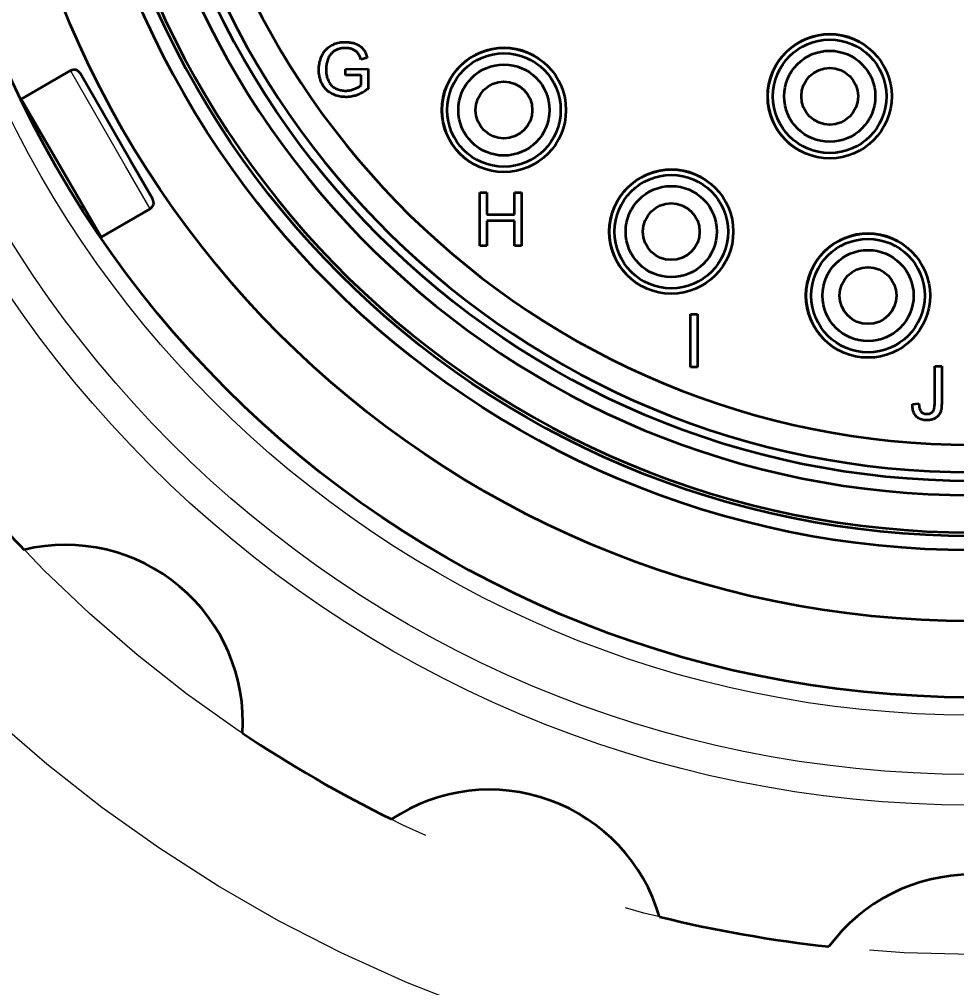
# Model space of a CAD drawing. Extents: x 23 to 472, y 3 to 294.
# Drawn here: x 371.7 to 384.92, y 193.01 to 206.67 of the extents above; entities that cross this region are included whole.
import ezdxf
from ezdxf.enums import TextEntityAlignment as Align

# ---------------------------------------------------------------- set-up
doc = ezdxf.new("R2010")
doc.units = 0
doc.linetypes.add('DASHDOT', pattern=[18.5, 12, -3, 0.5, -3])
doc.layers.get('0').update_dxf_attribs({"lineweight": 13})
doc.styles.get("Standard").update_dxf_attribs({"font": 'isocp.shx'})
doc.dimstyles.get("Standard").update_dxf_attribs({"dimtxt": 2.5, "dimasz": 2.5, "dimexe": 1.25, "dimexo": 0.625, "dimtad": 1, "dimcen": 2.5, "dimadec": 0, "dimazin": 0, "dimtfac": 1, "dimtmove": 0, "dimatfit": 0, "dimfxl": 0, "dimarcsym": 0})

# ---------------------------------------------------------------- blocks, each defined once
blk = doc.blocks.new('*D')
at = {"color": 7, "lineweight": 13}
for p, q in [((369.263, 239.553), (395.349, 194.212)), ((363.234, 234.837), (397.923, 198.622))]:
    blk.add_line(p, q, dxfattribs=at)
at = {"color": 34, "lineweight": 13, "ltscale": 0.415699}
blk.add_line((121.028, 197.011), (121.028, 180.383), dxfattribs=at)
at = {"color": 34, "lineweight": 13, "ltscale": 0.421525}
blk.add_line((278.401, 197.011), (278.401, 180.15), dxfattribs=at)
at = {"color": 34, "lineweight": 13}
for p, q in [((45.716, 194.074), (45.716, 169.46)), ((353.941, 194.074), (353.941, 169.46)), ((45.716, 182.383), (121.028, 182.383)), ((278.401, 182.15), (353.941, 182.15)), ((45.716, 171.46), (353.941, 171.46))]:
    blk.add_line(p, q, dxfattribs=at)
at = {"color": 34, "lineweight": 13, "ltscale": 0.342256}
blk.add_line((45.716, 194.074), (45.716, 180.383), dxfattribs=at)
at = {"color": 34, "lineweight": 13, "ltscale": 0.348082}
blk.add_line((353.941, 194.074), (353.941, 180.15), dxfattribs=at)
at = {"color": 7, "lineweight": 13}
for points in [[(376.315, 228.334), (374.903, 229.751), (375.418, 227.818)], [(374.039, 224.304), (372.329, 225.341), (373.292, 223.588)], [(396.213, 199.659), (397.923, 198.622), (396.96, 200.375)], [(393.937, 195.629), (395.349, 194.212), (394.834, 196.145)]]:
    blk.add_lwpolyline(points, dxfattribs=at)
at = {"color": 34, "lineweight": 13}
for points in [[(47.647, 182.901), (45.716, 182.383), (47.647, 181.866)], [(119.096, 181.866), (121.028, 182.383), (119.096, 182.901)], [(280.332, 182.668), (278.401, 182.15), (280.332, 181.633)], [(352.01, 181.633), (353.941, 182.15), (352.01, 182.668)], [(47.647, 171.978), (45.716, 171.46), (47.647, 170.943)], [(352.01, 170.943), (353.941, 171.46), (352.01, 171.978)]]:
    blk.add_lwpolyline(points, dxfattribs=at)
at = {"color": 7, "lineweight": 13}
for s, rotation, p, p2 in [('%%c', 299.913, (370.13, 240.052), (371.377, 237.885)), ('82', 299.913, (371.875, 237.018), (374.062, 233.217)), ('%%c', 313.7669, (363.956, 235.528), (365.685, 233.723)), ('74', 313.7669, (366.377, 233.001), (369.41, 229.834))]:
    blk.add_text(s, height=2.5, rotation=rotation, dxfattribs=at).set_placement(p, p2, align=Align.FIT)
at = {"color": 34, "lineweight": 13}
for s, height, p, p2 in [('/[6.3]', 3.5, (93.533, 183.383), (107.906, 183.383)), ('/[6.3]', 3.5, (326.333, 183.15), (340.705, 183.15)), ('155', 3.5, (74.21, 183.383), (83.768, 183.383)), ('155', 3.5, (307.009, 183.15), (316.567, 183.15)), ('%%p50', 2.45, (85.868, 183.908), (92.533, 183.908)), ('%%p50', 2.45, (318.667, 183.675), (325.333, 183.675)), ('"L"', 3.5, (194.441, 172.46), (202.031, 172.46)), ('%%p50', 2.45, (204.131, 172.985), (210.797, 172.985))]:
    blk.add_text(s, height=height, dxfattribs=at).set_placement(p, p2, align=Align.FIT)
blk = doc.blocks.new('BLOCK4539')
at = {"color": 7, "lineweight": 35, "ltscale": 0.000961083}
blk.add_line((-18.206, -11.478), (-18.178, -11.451), dxfattribs=at)
at = {"color": 7, "lineweight": 35, "ltscale": 0.000956891}
blk.add_line((-18.178, -11.451), (-18.15, -11.425), dxfattribs=at)
at = {"color": 7, "lineweight": 35, "ltscale": 0.000956858}
blk.add_line((-18.15, -11.425), (-18.119, -11.402), dxfattribs=at)
at = {"color": 7, "lineweight": 35, "ltscale": 0.000960984}
blk.add_line((-18.119, -11.402), (-18.087, -11.381), dxfattribs=at)
at = {"color": 7, "lineweight": 35, "ltscale": 0.000969562}
blk.add_line((-18.087, -11.381), (-18.054, -11.361), dxfattribs=at)
at = {"color": 7, "lineweight": 35, "ltscale": 0.000976}
blk.add_line((-18.054, -11.361), (-18.019, -11.344), dxfattribs=at)
at = {"color": 7, "lineweight": 35, "ltscale": 0.000979902}
blk.add_line((-18.019, -11.344), (-17.983, -11.328), dxfattribs=at)
at = {"color": 7, "lineweight": 35, "ltscale": 0.000987401}
blk.add_line((-17.983, -11.328), (-17.946, -11.314), dxfattribs=at)
at = {"color": 7, "lineweight": 35, "ltscale": 0.000996674}
blk.add_line((-17.946, -11.314), (-17.908, -11.302), dxfattribs=at)
at = {"color": 7, "lineweight": 35, "ltscale": 0.001009}
for p, q in [((-17.908, -11.302), (-17.869, -11.292)), ((-18.35, -12.379), (-18.364, -12.341))]:
    blk.add_line(p, q, dxfattribs=at)
at = {"color": 7, "lineweight": 35, "ltscale": 0.000552981}
blk.add_line((-17.851, -11.466), (-17.872, -11.473), dxfattribs=at)
at = {"color": 7, "lineweight": 35, "ltscale": 0.001024}
blk.add_line((-17.869, -11.292), (-17.829, -11.284), dxfattribs=at)
at = {"color": 7, "lineweight": 35, "ltscale": 0.000563876}
blk.add_line((-17.829, -11.459), (-17.851, -11.466), dxfattribs=at)
at = {"color": 7, "lineweight": 35, "ltscale": 0.001042}
blk.add_line((-17.829, -11.284), (-17.787, -11.277), dxfattribs=at)
at = {"color": 7, "lineweight": 35, "ltscale": 0.00057669}
blk.add_line((-17.807, -11.454), (-17.829, -11.459), dxfattribs=at)
at = {"color": 7, "lineweight": 35, "ltscale": 0.000590204}
blk.add_line((-17.784, -11.449), (-17.807, -11.454), dxfattribs=at)
at = {"color": 7, "lineweight": 35, "ltscale": 0.001061}
for p, q in [((-17.787, -11.277), (-17.745, -11.273)), ((-17.729, -12.817), (-17.771, -12.812))]:
    blk.add_line(p, q, dxfattribs=at)
at = {"color": 7, "lineweight": 35, "ltscale": 0.000605011}
blk.add_line((-17.76, -11.446), (-17.784, -11.449), dxfattribs=at)
at = {"color": 7, "lineweight": 35, "ltscale": 0.000619951}
blk.add_line((-17.735, -11.443), (-17.76, -11.446), dxfattribs=at)
at = {"color": 7, "lineweight": 35, "ltscale": 0.001083}
blk.add_line((-17.745, -11.273), (-17.702, -11.27), dxfattribs=at)
at = {"color": 7, "lineweight": 35, "ltscale": 0.000636487}
blk.add_line((-17.71, -11.441), (-17.735, -11.443), dxfattribs=at)
at = {"color": 7, "lineweight": 35, "ltscale": 0.000653823}
blk.add_line((-17.684, -11.439), (-17.71, -11.441), dxfattribs=at)
at = {"color": 7, "lineweight": 35, "ltscale": 0.001108}
blk.add_line((-17.702, -11.27), (-17.658, -11.269), dxfattribs=at)
at = {"color": 7, "lineweight": 35, "ltscale": 0.000671079}
blk.add_line((-17.657, -11.439), (-17.684, -11.439), dxfattribs=at)
at = {"color": 7, "lineweight": 35, "ltscale": 0.000805779}
blk.add_line((-17.658, -11.269), (-17.626, -11.27), dxfattribs=at)
at = {"color": 7, "lineweight": 35, "ltscale": 0.000562737}
blk.add_line((-17.634, -11.439), (-17.657, -11.439), dxfattribs=at)
at = {"color": 7, "lineweight": 35, "ltscale": 0.00055353}
blk.add_line((-17.612, -11.441), (-17.634, -11.439), dxfattribs=at)
at = {"color": 7, "lineweight": 35, "ltscale": 0.000791021}
blk.add_line((-17.626, -11.27), (-17.594, -11.271), dxfattribs=at)
at = {"color": 7, "lineweight": 35, "ltscale": 0.000544305}
blk.add_line((-17.59, -11.443), (-17.612, -11.441), dxfattribs=at)
at = {"color": 7, "lineweight": 35, "ltscale": 0.000777149}
blk.add_line((-17.594, -11.271), (-17.563, -11.274), dxfattribs=at)
at = {"color": 7, "lineweight": 35, "ltscale": 0.000536611}
blk.add_line((-17.569, -11.445), (-17.59, -11.443), dxfattribs=at)
at = {"color": 7, "lineweight": 35, "ltscale": 0.000529301}
blk.add_line((-17.548, -11.449), (-17.569, -11.445), dxfattribs=at)
at = {"color": 7, "lineweight": 35, "ltscale": 0.000764346}
blk.add_line((-17.563, -11.274), (-17.533, -11.278), dxfattribs=at)
at = {"color": 7, "lineweight": 35, "ltscale": 0.000522894}
blk.add_line((-17.528, -11.453), (-17.548, -11.449), dxfattribs=at)
at = {"color": 7, "lineweight": 35, "ltscale": 0.000752883}
blk.add_line((-17.533, -11.278), (-17.503, -11.282), dxfattribs=at)
at = {"color": 7, "lineweight": 35, "ltscale": 0.000517766}
blk.add_line((-17.508, -11.458), (-17.528, -11.453), dxfattribs=at)
at = {"color": 7, "lineweight": 35, "ltscale": 0.000512665}
blk.add_line((-17.488, -11.464), (-17.508, -11.458), dxfattribs=at)
at = {"color": 7, "lineweight": 35, "ltscale": 0.000741775}
blk.add_line((-17.503, -11.282), (-17.474, -11.288), dxfattribs=at)
at = {"color": 7, "lineweight": 35, "ltscale": 0.000509346}
blk.add_line((-17.469, -11.471), (-17.488, -11.464), dxfattribs=at)
at = {"color": 7, "lineweight": 35, "ltscale": 0.000732505}
blk.add_line((-17.474, -11.288), (-17.445, -11.295), dxfattribs=at)
at = {"color": 7, "lineweight": 35, "ltscale": 0.000723675}
blk.add_line((-17.445, -11.295), (-17.417, -11.303), dxfattribs=at)
at = {"color": 7, "lineweight": 35, "ltscale": 0.000716799}
blk.add_line((-17.417, -11.303), (-17.39, -11.312), dxfattribs=at)
at = {"color": 7, "lineweight": 35, "ltscale": 0.000710809}
blk.add_line((-17.39, -11.312), (-17.364, -11.322), dxfattribs=at)
at = {"color": 7, "lineweight": 35, "ltscale": 0.000699044}
blk.add_line((-17.364, -11.322), (-17.338, -11.333), dxfattribs=at)
at = {"color": 7, "lineweight": 35, "ltscale": 0.000681798}
blk.add_line((-17.338, -11.333), (-17.313, -11.345), dxfattribs=at)
at = {"color": 7, "lineweight": 35, "ltscale": 0.000665631}
blk.add_line((-17.313, -11.345), (-17.29, -11.357), dxfattribs=at)
at = {"color": 7, "lineweight": 35, "ltscale": 0.000651455}
blk.add_line((-17.29, -11.357), (-17.267, -11.371), dxfattribs=at)
at = {"color": 7, "lineweight": 35, "ltscale": 0.000638426}
blk.add_line((-17.267, -11.371), (-17.246, -11.385), dxfattribs=at)
at = {"color": 7, "lineweight": 35, "ltscale": 0.000627591}
blk.add_line((-17.246, -11.385), (-17.226, -11.4), dxfattribs=at)
at = {"color": 7, "lineweight": 35, "ltscale": 0.000618108}
blk.add_line((-17.226, -11.4), (-17.207, -11.416), dxfattribs=at)
at = {"color": 7, "lineweight": 35, "ltscale": 0.000610677}
blk.add_line((-17.207, -11.416), (-17.19, -11.433), dxfattribs=at)
at = {"color": 7, "lineweight": 35, "ltscale": 0.000605275}
blk.add_line((-17.19, -11.433), (-17.173, -11.45), dxfattribs=at)
at = {"color": 7, "lineweight": 35, "ltscale": 0.000602077}
blk.add_line((-17.173, -11.45), (-17.157, -11.469), dxfattribs=at)
at = {"color": 7, "lineweight": 35, "ltscale": 0.001043}
for p, q in [((-18.364, -11.76), (-18.35, -11.72)), ((-18.376, -11.8), (-18.364, -11.76))]:
    blk.add_line(p, q, dxfattribs=at)
at = {"color": 7, "lineweight": 35, "ltscale": 0.001046}
for p, q in [((-18.35, -11.72), (-18.335, -11.681)), ((-18.386, -11.84), (-18.376, -11.8))]:
    blk.add_line(p, q, dxfattribs=at)
at = {"color": 7, "lineweight": 35, "ltscale": 0.00105}
for p, q in [((-18.335, -11.681), (-18.317, -11.643)), ((-18.394, -11.881), (-18.386, -11.84))]:
    blk.add_line(p, q, dxfattribs=at)
at = {"color": 7, "lineweight": 35, "ltscale": 0.001041}
blk.add_line((-18.317, -11.643), (-18.298, -11.606), dxfattribs=at)
at = {"color": 7, "lineweight": 35, "ltscale": 0.001018}
blk.add_line((-18.298, -11.606), (-18.277, -11.571), dxfattribs=at)
at = {"color": 7, "lineweight": 35, "ltscale": 0.000997389}
blk.add_line((-18.277, -11.571), (-18.255, -11.538), dxfattribs=at)
at = {"color": 7, "lineweight": 35, "ltscale": 0.000981747}
blk.add_line((-18.255, -11.538), (-18.231, -11.507), dxfattribs=at)
at = {"color": 7, "lineweight": 35, "ltscale": 0.000969133}
blk.add_line((-18.231, -11.507), (-18.206, -11.478), dxfattribs=at)
at = {"color": 7, "lineweight": 35, "ltscale": 0.000752751}
blk.add_line((-18.147, -11.738), (-18.158, -11.766), dxfattribs=at)
at = {"color": 7, "lineweight": 35, "ltscale": 0.000437805}
blk.add_line((-18.14, -11.722), (-18.147, -11.738), dxfattribs=at)
at = {"color": 7, "lineweight": 35, "ltscale": 0.000437118}
blk.add_line((-18.132, -11.706), (-18.14, -11.722), dxfattribs=at)
at = {"color": 7, "lineweight": 35, "ltscale": 0.000437323}
blk.add_line((-18.124, -11.69), (-18.132, -11.706), dxfattribs=at)
at = {"color": 7, "lineweight": 35, "ltscale": 0.000437866}
blk.add_line((-18.115, -11.675), (-18.124, -11.69), dxfattribs=at)
at = {"color": 7, "lineweight": 35, "ltscale": 0.000439267}
blk.add_line((-18.106, -11.66), (-18.115, -11.675), dxfattribs=at)
at = {"color": 7, "lineweight": 35, "ltscale": 0.000440968}
blk.add_line((-18.097, -11.646), (-18.106, -11.66), dxfattribs=at)
at = {"color": 7, "lineweight": 35, "ltscale": 0.00044289}
blk.add_line((-18.086, -11.631), (-18.097, -11.646), dxfattribs=at)
at = {"color": 7, "lineweight": 35, "ltscale": 0.000445786}
blk.add_line((-18.075, -11.617), (-18.086, -11.631), dxfattribs=at)
at = {"color": 7, "lineweight": 35, "ltscale": 0.000448936}
blk.add_line((-18.064, -11.603), (-18.075, -11.617), dxfattribs=at)
at = {"color": 7, "lineweight": 35, "ltscale": 0.000452586}
blk.add_line((-18.052, -11.589), (-18.064, -11.603), dxfattribs=at)
at = {"color": 7, "lineweight": 35, "ltscale": 0.000456299}
blk.add_line((-18.04, -11.576), (-18.052, -11.589), dxfattribs=at)
at = {"color": 7, "lineweight": 35, "ltscale": 0.000460842}
blk.add_line((-18.026, -11.563), (-18.04, -11.576), dxfattribs=at)
at = {"color": 7, "lineweight": 35, "ltscale": 0.000465701}
blk.add_line((-18.012, -11.551), (-18.026, -11.563), dxfattribs=at)
at = {"color": 7, "lineweight": 35, "ltscale": 0.000472684}
blk.add_line((-17.997, -11.54), (-18.012, -11.551), dxfattribs=at)
at = {"color": 7, "lineweight": 35, "ltscale": 0.000480248}
blk.add_line((-17.982, -11.528), (-17.997, -11.54), dxfattribs=at)
at = {"color": 7, "lineweight": 35, "ltscale": 0.000488409}
blk.add_line((-17.965, -11.518), (-17.982, -11.528), dxfattribs=at)
at = {"color": 7, "lineweight": 35, "ltscale": 0.000498137}
blk.add_line((-17.948, -11.508), (-17.965, -11.518), dxfattribs=at)
at = {"color": 7, "lineweight": 35, "ltscale": 0.000508411}
blk.add_line((-17.93, -11.498), (-17.948, -11.508), dxfattribs=at)
at = {"color": 7, "lineweight": 35, "ltscale": 0.000519692}
blk.add_line((-17.912, -11.489), (-17.93, -11.498), dxfattribs=at)
at = {"color": 7, "lineweight": 35, "ltscale": 0.000531199}
blk.add_line((-17.892, -11.48), (-17.912, -11.489), dxfattribs=at)
at = {"color": 7, "lineweight": 35, "ltscale": 0.000542429}
blk.add_line((-17.872, -11.473), (-17.892, -11.48), dxfattribs=at)
at = {"color": 7, "lineweight": 35, "ltscale": 0.000506619}
blk.add_line((-17.45, -11.478), (-17.469, -11.471), dxfattribs=at)
at = {"color": 7, "lineweight": 35, "ltscale": 0.000498112}
blk.add_line((-17.432, -11.487), (-17.45, -11.478), dxfattribs=at)
at = {"color": 7, "lineweight": 35, "ltscale": 0.0004845}
blk.add_line((-17.415, -11.495), (-17.432, -11.487), dxfattribs=at)
at = {"color": 7, "lineweight": 35, "ltscale": 0.000471137}
blk.add_line((-17.398, -11.504), (-17.415, -11.495), dxfattribs=at)
at = {"color": 7, "lineweight": 35, "ltscale": 0.000459842}
blk.add_line((-17.382, -11.514), (-17.398, -11.504), dxfattribs=at)
at = {"color": 7, "lineweight": 35, "ltscale": 0.00044899}
blk.add_line((-17.368, -11.524), (-17.382, -11.514), dxfattribs=at)
at = {"color": 7, "lineweight": 35, "ltscale": 0.000438899}
blk.add_line((-17.354, -11.535), (-17.368, -11.524), dxfattribs=at)
at = {"color": 7, "lineweight": 35, "ltscale": 0.00043081}
blk.add_line((-17.341, -11.546), (-17.354, -11.535), dxfattribs=at)
at = {"color": 7, "lineweight": 35, "ltscale": 0.000423805}
blk.add_line((-17.329, -11.558), (-17.341, -11.546), dxfattribs=at)
at = {"color": 7, "lineweight": 35, "ltscale": 0.000418197}
blk.add_line((-17.317, -11.57), (-17.329, -11.558), dxfattribs=at)
at = {"color": 7, "lineweight": 35, "ltscale": 0.000413787}
blk.add_line((-17.307, -11.583), (-17.317, -11.57), dxfattribs=at)
at = {"color": 7, "lineweight": 35, "ltscale": 0.000419727}
blk.add_line((-17.297, -11.597), (-17.307, -11.583), dxfattribs=at)
at = {"color": 7, "lineweight": 35, "ltscale": 0.000435386}
blk.add_line((-17.287, -11.611), (-17.297, -11.597), dxfattribs=at)
at = {"color": 7, "lineweight": 35, "ltscale": 0.000451684}
blk.add_line((-17.278, -11.627), (-17.287, -11.611), dxfattribs=at)
at = {"color": 7, "lineweight": 35, "ltscale": 0.000469325}
blk.add_line((-17.269, -11.644), (-17.278, -11.627), dxfattribs=at)
at = {"color": 7, "lineweight": 35, "ltscale": 0.000487427}
blk.add_line((-17.261, -11.661), (-17.269, -11.644), dxfattribs=at)
at = {"color": 7, "lineweight": 35, "ltscale": 0.000506003}
blk.add_line((-17.253, -11.68), (-17.261, -11.661), dxfattribs=at)
at = {"color": 7, "lineweight": 35, "ltscale": 0.0005257}
blk.add_line((-17.245, -11.699), (-17.253, -11.68), dxfattribs=at)
at = {"color": 7, "lineweight": 35, "ltscale": 0.000545426}
blk.add_line((-17.237, -11.719), (-17.245, -11.699), dxfattribs=at)
at = {"color": 7, "lineweight": 35, "ltscale": 0.0005661}
blk.add_line((-17.23, -11.741), (-17.237, -11.719), dxfattribs=at)
at = {"color": 7, "lineweight": 35, "ltscale": 0.000586802}
blk.add_line((-17.223, -11.763), (-17.23, -11.741), dxfattribs=at)
at = {"color": 7, "lineweight": 35, "ltscale": 0.004642}
blk.add_line((-17.044, -11.714), (-17.223, -11.763), dxfattribs=at)
at = {"color": 7, "lineweight": 35, "ltscale": 0.000606475}
blk.add_line((-17.157, -11.469), (-17.143, -11.488), dxfattribs=at)
at = {"color": 7, "lineweight": 35, "ltscale": 0.00061957}
blk.add_line((-17.143, -11.488), (-17.129, -11.509), dxfattribs=at)
at = {"color": 7, "lineweight": 35, "ltscale": 0.000634138}
blk.add_line((-17.129, -11.509), (-17.116, -11.53), dxfattribs=at)
at = {"color": 7, "lineweight": 35, "ltscale": 0.00065022}
blk.add_line((-17.116, -11.53), (-17.103, -11.553), dxfattribs=at)
at = {"color": 7, "lineweight": 35, "ltscale": 0.000667046}
blk.add_line((-17.103, -11.553), (-17.092, -11.577), dxfattribs=at)
at = {"color": 7, "lineweight": 35, "ltscale": 0.000685867}
blk.add_line((-17.092, -11.577), (-17.081, -11.602), dxfattribs=at)
at = {"color": 7, "lineweight": 35, "ltscale": 0.000705397}
blk.add_line((-17.081, -11.602), (-17.07, -11.629), dxfattribs=at)
at = {"color": 7, "lineweight": 35, "ltscale": 0.000726035}
blk.add_line((-17.07, -11.629), (-17.061, -11.656), dxfattribs=at)
at = {"color": 7, "lineweight": 35, "ltscale": 0.000747972}
blk.add_line((-17.061, -11.656), (-17.052, -11.685), dxfattribs=at)
at = {"color": 7, "lineweight": 35, "ltscale": 0.000770053}
blk.add_line((-17.052, -11.685), (-17.044, -11.714), dxfattribs=at)
at = {"color": 7, "lineweight": 35, "ltscale": 0.001087}
blk.add_line((-18.409, -12.052), (-18.408, -12.008), dxfattribs=at)
at = {"color": 7, "lineweight": 35, "ltscale": 0.001075}
blk.add_line((-18.408, -12.008), (-18.405, -11.965), dxfattribs=at)
at = {"color": 7, "lineweight": 35, "ltscale": 0.001065}
blk.add_line((-18.405, -11.965), (-18.401, -11.923), dxfattribs=at)
at = {"color": 7, "lineweight": 35, "ltscale": 0.001056}
blk.add_line((-18.401, -11.923), (-18.394, -11.881), dxfattribs=at)
at = {"color": 7, "lineweight": 35, "ltscale": 0.000796871}
blk.add_line((-18.202, -11.975), (-18.204, -12.007), dxfattribs=at)
at = {"color": 7, "lineweight": 35, "ltscale": 0.000807705}
blk.add_line((-18.204, -12.007), (-18.204, -12.04), dxfattribs=at)
at = {"color": 7, "lineweight": 35, "ltscale": 0.000787595}
blk.add_line((-18.199, -11.944), (-18.202, -11.975), dxfattribs=at)
at = {"color": 7, "lineweight": 35, "ltscale": 0.000778566}
blk.add_line((-18.195, -11.913), (-18.199, -11.944), dxfattribs=at)
at = {"color": 7, "lineweight": 35, "ltscale": 0.000771503}
blk.add_line((-18.19, -11.883), (-18.195, -11.913), dxfattribs=at)
at = {"color": 7, "lineweight": 35, "ltscale": 0.000764853}
blk.add_line((-18.184, -11.853), (-18.19, -11.883), dxfattribs=at)
at = {"color": 7, "lineweight": 35, "ltscale": 0.000760145}
blk.add_line((-18.176, -11.823), (-18.184, -11.853), dxfattribs=at)
at = {"color": 7, "lineweight": 35, "ltscale": 0.000756418}
blk.add_line((-18.167, -11.794), (-18.176, -11.823), dxfattribs=at)
at = {"color": 7, "lineweight": 35, "ltscale": 0.000753724}
blk.add_line((-18.158, -11.766), (-18.167, -11.794), dxfattribs=at)
at = {"color": 7, "lineweight": 35, "ltscale": 0.04}
for p, q in [((-25.417, -12.076), (-26.803, -12.876)), ((-23.167, -15.974), (-24.553, -16.774))]:
    blk.add_line(p, q, dxfattribs=at)
at = {"color": 7, "lineweight": 13, "ltscale": 0.077749}
blk.add_line((-23.862, -14.77), (-25.417, -12.076), dxfattribs=at)
at = {"color": 7, "lineweight": 35, "ltscale": 0.070838}
blk.add_line((-23.727, -14.604), (-25.144, -12.15), dxfattribs=at)
at = {"color": 7, "lineweight": 35, "ltscale": 0.001095}
for p, q in [((-18.408, -12.096), (-18.409, -12.052)), ((-17.642, -12.82), (-17.686, -12.819))]:
    blk.add_line(p, q, dxfattribs=at)
at = {"color": 7, "lineweight": 35, "ltscale": 0.001076}
blk.add_line((-18.405, -12.139), (-18.408, -12.096), dxfattribs=at)
at = {"color": 7, "lineweight": 35, "ltscale": 0.001059}
blk.add_line((-18.4, -12.181), (-18.405, -12.139), dxfattribs=at)
at = {"color": 7, "lineweight": 35, "ltscale": 0.001044}
blk.add_line((-18.394, -12.222), (-18.4, -12.181), dxfattribs=at)
at = {"color": 7, "lineweight": 35, "ltscale": 0.001032}
blk.add_line((-18.386, -12.262), (-18.394, -12.222), dxfattribs=at)
at = {"color": 7, "lineweight": 35, "ltscale": 0.001022}
blk.add_line((-18.376, -12.302), (-18.386, -12.262), dxfattribs=at)
at = {"color": 7, "lineweight": 35, "ltscale": 0.000986256}
blk.add_line((-18.204, -12.04), (-18.203, -12.079), dxfattribs=at)
at = {"color": 7, "lineweight": 35, "ltscale": 0.000955065}
blk.add_line((-18.203, -12.079), (-18.201, -12.117), dxfattribs=at)
at = {"color": 7, "lineweight": 35, "ltscale": 0.000924936}
blk.add_line((-18.201, -12.117), (-18.198, -12.154), dxfattribs=at)
at = {"color": 7, "lineweight": 35, "ltscale": 0.000896195}
blk.add_line((-18.198, -12.154), (-18.193, -12.19), dxfattribs=at)
at = {"color": 7, "lineweight": 35, "ltscale": 0.000869692}
blk.add_line((-18.193, -12.19), (-18.187, -12.224), dxfattribs=at)
at = {"color": 7, "lineweight": 35, "ltscale": 0.000844106}
blk.add_line((-18.187, -12.224), (-18.179, -12.257), dxfattribs=at)
at = {"color": 7, "lineweight": 35, "ltscale": 0.000821249}
blk.add_line((-18.179, -12.257), (-18.17, -12.288), dxfattribs=at)
at = {"color": 7, "lineweight": 35, "ltscale": 0.015885}
blk.add_line((-17.657, -12.03), (-17.021, -12.029), dxfattribs=at)
at = {"color": 7, "lineweight": 35, "ltscale": 0.0044}
blk.add_line((-17.657, -12.206), (-17.657, -12.03), dxfattribs=at)
at = {"color": 7, "lineweight": 35, "ltscale": 0.011025}
blk.add_line((-17.216, -12.206), (-17.657, -12.206), dxfattribs=at)
at = {"color": 7, "lineweight": 35, "ltscale": 0.006983}
blk.add_line((-17.216, -12.486), (-17.216, -12.206), dxfattribs=at)
at = {"color": 7, "lineweight": 35, "ltscale": 0.013916}
blk.add_line((-17.021, -12.029), (-17.021, -12.586), dxfattribs=at)
at = {"color": 7, "lineweight": 35, "ltscale": 0.001014}
blk.add_line((-18.364, -12.341), (-18.376, -12.302), dxfattribs=at)
at = {"color": 7, "lineweight": 35, "ltscale": 0.001006}
for p, q in [((-18.334, -12.416), (-18.35, -12.379)), ((-18.317, -12.452), (-18.334, -12.416))]:
    blk.add_line(p, q, dxfattribs=at)
at = {"color": 7, "lineweight": 35, "ltscale": 0.00099867}
blk.add_line((-18.297, -12.487), (-18.317, -12.452), dxfattribs=at)
at = {"color": 7, "lineweight": 35, "ltscale": 0.000984747}
blk.add_line((-18.276, -12.52), (-18.297, -12.487), dxfattribs=at)
at = {"color": 7, "lineweight": 35, "ltscale": 0.000974497}
blk.add_line((-18.253, -12.552), (-18.276, -12.52), dxfattribs=at)
at = {"color": 7, "lineweight": 35, "ltscale": 0.000968304}
blk.add_line((-18.229, -12.582), (-18.253, -12.552), dxfattribs=at)
at = {"color": 7, "lineweight": 35, "ltscale": 0.00080027}
blk.add_line((-18.17, -12.288), (-18.16, -12.319), dxfattribs=at)
at = {"color": 7, "lineweight": 35, "ltscale": 0.000781716}
blk.add_line((-18.16, -12.319), (-18.148, -12.348), dxfattribs=at)
at = {"color": 7, "lineweight": 35, "ltscale": 0.000765459}
blk.add_line((-18.148, -12.348), (-18.135, -12.375), dxfattribs=at)
at = {"color": 7, "lineweight": 35, "ltscale": 0.000750485}
blk.add_line((-18.135, -12.375), (-18.121, -12.402), dxfattribs=at)
at = {"color": 7, "lineweight": 35, "ltscale": 0.000736303}
blk.add_line((-18.121, -12.402), (-18.105, -12.426), dxfattribs=at)
at = {"color": 7, "lineweight": 35, "ltscale": 0.000725312}
blk.add_line((-18.105, -12.426), (-18.088, -12.45), dxfattribs=at)
at = {"color": 7, "lineweight": 35, "ltscale": 0.000716832}
blk.add_line((-18.088, -12.45), (-18.07, -12.472), dxfattribs=at)
at = {"color": 7, "lineweight": 35, "ltscale": 0.000711376}
blk.add_line((-18.07, -12.472), (-18.05, -12.493), dxfattribs=at)
at = {"color": 7, "lineweight": 35, "ltscale": 0.000709291}
blk.add_line((-18.05, -12.493), (-18.03, -12.512), dxfattribs=at)
at = {"color": 7, "lineweight": 35, "ltscale": 0.000710006}
blk.add_line((-18.03, -12.512), (-18.008, -12.53), dxfattribs=at)
at = {"color": 7, "lineweight": 35, "ltscale": 0.000713857}
blk.add_line((-18.008, -12.53), (-17.984, -12.547), dxfattribs=at)
at = {"color": 7, "lineweight": 35, "ltscale": 0.000720693}
blk.add_line((-17.984, -12.547), (-17.96, -12.562), dxfattribs=at)
at = {"color": 7, "lineweight": 35, "ltscale": 0.000572371}
blk.add_line((-17.334, -12.561), (-17.313, -12.551), dxfattribs=at)
at = {"color": 7, "lineweight": 35, "ltscale": 0.000548007}
blk.add_line((-17.313, -12.551), (-17.294, -12.54), dxfattribs=at)
at = {"color": 7, "lineweight": 35, "ltscale": 0.000523297}
blk.add_line((-17.294, -12.54), (-17.276, -12.53), dxfattribs=at)
at = {"color": 7, "lineweight": 35, "ltscale": 0.000500105}
blk.add_line((-17.276, -12.53), (-17.259, -12.519), dxfattribs=at)
at = {"color": 7, "lineweight": 35, "ltscale": 0.000477289}
blk.add_line((-17.259, -12.519), (-17.243, -12.508), dxfattribs=at)
at = {"color": 7, "lineweight": 35, "ltscale": 0.00045525}
blk.add_line((-17.243, -12.508), (-17.229, -12.497), dxfattribs=at)
at = {"color": 7, "lineweight": 35, "ltscale": 0.000433971}
blk.add_line((-17.229, -12.497), (-17.216, -12.486), dxfattribs=at)
at = {"color": 7, "lineweight": 35, "ltscale": 0.000965672}
blk.add_line((-18.202, -12.61), (-18.229, -12.582), dxfattribs=at)
at = {"color": 7, "lineweight": 35, "ltscale": 0.000966904}
blk.add_line((-18.174, -12.636), (-18.202, -12.61), dxfattribs=at)
at = {"color": 7, "lineweight": 35, "ltscale": 0.000972275}
blk.add_line((-18.144, -12.661), (-18.174, -12.636), dxfattribs=at)
at = {"color": 7, "lineweight": 35, "ltscale": 0.000981124}
blk.add_line((-18.113, -12.684), (-18.144, -12.661), dxfattribs=at)
at = {"color": 7, "lineweight": 35, "ltscale": 0.000993947}
blk.add_line((-18.079, -12.706), (-18.113, -12.684), dxfattribs=at)
at = {"color": 7, "lineweight": 35, "ltscale": 0.00101}
blk.add_line((-18.044, -12.726), (-18.079, -12.706), dxfattribs=at)
at = {"color": 7, "lineweight": 35, "ltscale": 0.001017}
for p, q in [((-18.007, -12.744), (-18.044, -12.726)), ((-17.97, -12.76), (-18.007, -12.744)), ((-17.932, -12.774), (-17.97, -12.76))]:
    blk.add_line(p, q, dxfattribs=at)
at = {"color": 7, "lineweight": 35, "ltscale": 0.000730783}
blk.add_line((-17.96, -12.562), (-17.934, -12.576), dxfattribs=at)
at = {"color": 7, "lineweight": 35, "ltscale": 0.000733317}
blk.add_line((-17.934, -12.576), (-17.907, -12.588), dxfattribs=at)
at = {"color": 7, "lineweight": 35, "ltscale": 0.001021}
blk.add_line((-17.893, -12.786), (-17.932, -12.774), dxfattribs=at)
at = {"color": 7, "lineweight": 35, "ltscale": 0.000727553}
blk.add_line((-17.907, -12.588), (-17.881, -12.599), dxfattribs=at)
at = {"color": 7, "lineweight": 35, "ltscale": 0.001027}
blk.add_line((-17.853, -12.797), (-17.893, -12.786), dxfattribs=at)
at = {"color": 7, "lineweight": 35, "ltscale": 0.000723513}
blk.add_line((-17.881, -12.599), (-17.853, -12.609), dxfattribs=at)
at = {"color": 7, "lineweight": 35, "ltscale": 0.000720698}
blk.add_line((-17.853, -12.609), (-17.826, -12.618), dxfattribs=at)
at = {"color": 7, "lineweight": 35, "ltscale": 0.001036}
blk.add_line((-17.813, -12.805), (-17.853, -12.797), dxfattribs=at)
at = {"color": 7, "lineweight": 35, "ltscale": 0.000719468}
blk.add_line((-17.826, -12.618), (-17.798, -12.625), dxfattribs=at)
at = {"color": 7, "lineweight": 35, "ltscale": 0.001047}
blk.add_line((-17.771, -12.812), (-17.813, -12.805), dxfattribs=at)
at = {"color": 7, "lineweight": 35, "ltscale": 0.000720532}
blk.add_line((-17.798, -12.625), (-17.77, -12.631), dxfattribs=at)
at = {"color": 7, "lineweight": 35, "ltscale": 0.000722103}
blk.add_line((-17.77, -12.631), (-17.741, -12.635), dxfattribs=at)
at = {"color": 7, "lineweight": 35, "ltscale": 0.000725996}
blk.add_line((-17.741, -12.635), (-17.712, -12.639), dxfattribs=at)
at = {"color": 7, "lineweight": 35, "ltscale": 0.001077}
blk.add_line((-17.686, -12.819), (-17.729, -12.817), dxfattribs=at)
at = {"color": 7, "lineweight": 35, "ltscale": 0.000731034}
blk.add_line((-17.712, -12.639), (-17.683, -12.641), dxfattribs=at)
at = {"color": 7, "lineweight": 35, "ltscale": 0.000737957}
blk.add_line((-17.683, -12.641), (-17.654, -12.641), dxfattribs=at)
at = {"color": 7, "lineweight": 35, "ltscale": 0.000643273}
blk.add_line((-17.654, -12.641), (-17.628, -12.641), dxfattribs=at)
at = {"color": 7, "lineweight": 35, "ltscale": 0.000816479}
blk.add_line((-17.61, -12.82), (-17.642, -12.82), dxfattribs=at)
at = {"color": 7, "lineweight": 35, "ltscale": 0.000641168}
blk.add_line((-17.628, -12.641), (-17.602, -12.639), dxfattribs=at)
at = {"color": 7, "lineweight": 35, "ltscale": 0.000813729}
blk.add_line((-17.577, -12.818), (-17.61, -12.82), dxfattribs=at)
at = {"color": 7, "lineweight": 35, "ltscale": 0.000640102}
blk.add_line((-17.602, -12.639), (-17.577, -12.637), dxfattribs=at)
at = {"color": 7, "lineweight": 35, "ltscale": 0.000639542}
blk.add_line((-17.577, -12.637), (-17.551, -12.633), dxfattribs=at)
at = {"color": 7, "lineweight": 35, "ltscale": 0.000811671}
blk.add_line((-17.545, -12.815), (-17.577, -12.818), dxfattribs=at)
at = {"color": 7, "lineweight": 35, "ltscale": 0.000640705}
blk.add_line((-17.551, -12.633), (-17.526, -12.629), dxfattribs=at)
at = {"color": 7, "lineweight": 35, "ltscale": 0.00081072}
blk.add_line((-17.513, -12.811), (-17.545, -12.815), dxfattribs=at)
at = {"color": 7, "lineweight": 35, "ltscale": 0.000642215}
blk.add_line((-17.526, -12.629), (-17.501, -12.623), dxfattribs=at)
at = {"color": 7, "lineweight": 35, "ltscale": 0.000811199}
blk.add_line((-17.481, -12.806), (-17.513, -12.811), dxfattribs=at)
at = {"color": 7, "lineweight": 35, "ltscale": 0.000645352}
blk.add_line((-17.501, -12.623), (-17.476, -12.617), dxfattribs=at)
at = {"color": 7, "lineweight": 35, "ltscale": 0.00081239}
blk.add_line((-17.449, -12.799), (-17.481, -12.806), dxfattribs=at)
at = {"color": 7, "lineweight": 35, "ltscale": 0.000648707}
blk.add_line((-17.476, -12.617), (-17.451, -12.61), dxfattribs=at)
at = {"color": 7, "lineweight": 35, "ltscale": 0.000653698}
blk.add_line((-17.451, -12.61), (-17.427, -12.601), dxfattribs=at)
at = {"color": 7, "lineweight": 35, "ltscale": 0.000814656}
blk.add_line((-17.417, -12.791), (-17.449, -12.799), dxfattribs=at)
at = {"color": 7, "lineweight": 35, "ltscale": 0.000658941}
blk.add_line((-17.427, -12.601), (-17.402, -12.592), dxfattribs=at)
at = {"color": 7, "lineweight": 35, "ltscale": 0.000818004}
blk.add_line((-17.386, -12.783), (-17.417, -12.791), dxfattribs=at)
at = {"color": 7, "lineweight": 35, "ltscale": 0.000649129}
blk.add_line((-17.402, -12.592), (-17.378, -12.582), dxfattribs=at)
at = {"color": 7, "lineweight": 35, "ltscale": 0.000822899}
blk.add_line((-17.354, -12.773), (-17.386, -12.783), dxfattribs=at)
at = {"color": 7, "lineweight": 35, "ltscale": 0.000622971}
blk.add_line((-17.378, -12.582), (-17.355, -12.572), dxfattribs=at)
at = {"color": 7, "lineweight": 35, "ltscale": 0.000597578}
blk.add_line((-17.355, -12.572), (-17.334, -12.561), dxfattribs=at)
at = {"color": 7, "lineweight": 35, "ltscale": 0.000827861}
blk.add_line((-17.323, -12.761), (-17.354, -12.773), dxfattribs=at)
at = {"color": 7, "lineweight": 35, "ltscale": 0.000834669}
blk.add_line((-17.292, -12.749), (-17.323, -12.761), dxfattribs=at)
at = {"color": 7, "lineweight": 35, "ltscale": 0.000841284}
blk.add_line((-17.261, -12.736), (-17.292, -12.749), dxfattribs=at)
at = {"color": 7, "lineweight": 35, "ltscale": 0.000849545}
blk.add_line((-17.231, -12.721), (-17.261, -12.736), dxfattribs=at)
at = {"color": 7, "lineweight": 35, "ltscale": 0.000857854}
blk.add_line((-17.2, -12.705), (-17.231, -12.721), dxfattribs=at)
at = {"color": 7, "lineweight": 35, "ltscale": 0.000867622}
blk.add_line((-17.17, -12.688), (-17.2, -12.705), dxfattribs=at)
at = {"color": 7, "lineweight": 35, "ltscale": 0.000878207}
blk.add_line((-17.14, -12.67), (-17.17, -12.688), dxfattribs=at)
at = {"color": 7, "lineweight": 35, "ltscale": 0.000889682}
blk.add_line((-17.11, -12.651), (-17.14, -12.67), dxfattribs=at)
at = {"color": 7, "lineweight": 35, "ltscale": 0.000901714}
blk.add_line((-17.08, -12.63), (-17.11, -12.651), dxfattribs=at)
at = {"color": 7, "lineweight": 35, "ltscale": 0.000914755}
blk.add_line((-17.051, -12.609), (-17.08, -12.63), dxfattribs=at)
at = {"color": 7, "lineweight": 35, "ltscale": 0.000928541}
blk.add_line((-17.021, -12.586), (-17.051, -12.609), dxfattribs=at)
at = {"color": 7, "lineweight": 35, "ltscale": 0.077749}
blk.add_line((-26.803, -12.876), (-25.248, -15.57), dxfattribs=at)
at = {"color": 7, "lineweight": 35, "ltscale": 0.001843}
for p, q in [((-26.303, -13.742), (-26.367, -13.779)), ((-25.053, -15.908), (-25.117, -15.944))]:
    blk.add_line(p, q, dxfattribs=at)
at = {"color": 7, "lineweight": 35, "ltscale": 0.031662}
blk.add_line((-23.094, -15.7), (-23.727, -14.604), dxfattribs=at)
at = {"color": 7, "lineweight": 13, "ltscale": 0.034751}
blk.add_line((-23.167, -15.974), (-23.862, -14.77), dxfattribs=at)
at = {"color": 7, "lineweight": 35, "ltscale": 0.0375}
for p, q in [((-13.87, -17.015), (-13.87, -15.515)), ((-12.693, -15.515), (-12.693, -17.015)), ((-7.931, -20.442), (-7.931, -18.942)), ((-7.733, -18.942), (-7.733, -20.442))]:
    blk.add_line(p, q, dxfattribs=at)
at = {"color": 7, "lineweight": 35, "ltscale": 0.004963}
for p, q in [((-13.87, -15.515), (-13.672, -15.515)), ((-13.672, -17.015), (-13.87, -17.015)), ((-7.931, -18.942), (-7.733, -18.942)), ((-7.733, -20.442), (-7.931, -20.442))]:
    blk.add_line(p, q, dxfattribs=at)
at = {"color": 7, "lineweight": 35, "ltscale": 0.015399}
for p, q in [((-13.672, -15.515), (-13.672, -16.131)), ((-12.892, -16.131), (-12.892, -15.515))]:
    blk.add_line(p, q, dxfattribs=at)
at = {"color": 7, "lineweight": 35, "ltscale": 0.004962}
for p, q in [((-12.892, -15.515), (-12.693, -15.515)), ((-12.693, -17.015), (-12.892, -17.015)), ((-1.04, -20.41), (-0.841, -20.41))]:
    blk.add_line(p, q, dxfattribs=at)
at = {"color": 7, "lineweight": 35, "ltscale": 0.034751}
blk.add_line((-25.248, -15.57), (-24.553, -16.774), dxfattribs=at)
at = {"color": 7, "lineweight": 35, "ltscale": 0.019492}
for p, q in [((-13.672, -16.131), (-12.892, -16.131)), ((-12.892, -16.308), (-13.672, -16.308))]:
    blk.add_line(p, q, dxfattribs=at)
at = {"color": 7, "lineweight": 35, "ltscale": 0.017676}
for p, q in [((-13.672, -16.308), (-13.672, -17.015)), ((-12.892, -17.015), (-12.892, -16.308))]:
    blk.add_line(p, q, dxfattribs=at)
at = {"color": 7, "lineweight": 35, "ltscale": 0.025836}
blk.add_line((-1.04, -21.444), (-1.04, -20.41), dxfattribs=at)
at = {"color": 7, "lineweight": 35, "ltscale": 0.025554}
blk.add_line((-0.841, -20.41), (-0.841, -21.433), dxfattribs=at)
at = {"color": 7, "lineweight": 35, "ltscale": 0.004518}
blk.add_line((-1.666, -21.485), (-1.487, -21.46), dxfattribs=at)
at = {"color": 7, "lineweight": 35, "ltscale": 0.001093}
blk.add_line((-1.665, -21.528), (-1.666, -21.485), dxfattribs=at)
at = {"color": 7, "lineweight": 35, "ltscale": 0.001039}
blk.add_line((-1.663, -21.57), (-1.665, -21.528), dxfattribs=at)
at = {"color": 7, "lineweight": 35, "ltscale": 0.000989051}
blk.add_line((-1.658, -21.609), (-1.663, -21.57), dxfattribs=at)
at = {"color": 7, "lineweight": 35, "ltscale": 0.000833759}
blk.add_line((-1.487, -21.46), (-1.485, -21.493), dxfattribs=at)
at = {"color": 7, "lineweight": 35, "ltscale": 0.000781466}
blk.add_line((-1.485, -21.493), (-1.482, -21.525), dxfattribs=at)
at = {"color": 7, "lineweight": 35, "ltscale": 0.000730684}
blk.add_line((-1.482, -21.525), (-1.478, -21.554), dxfattribs=at)
at = {"color": 7, "lineweight": 35, "ltscale": 0.000680961}
blk.add_line((-1.478, -21.554), (-1.473, -21.58), dxfattribs=at)
at = {"color": 7, "lineweight": 35, "ltscale": 0.00045549}
blk.add_line((-1.047, -21.573), (-1.045, -21.555), dxfattribs=at)
at = {"color": 7, "lineweight": 35, "ltscale": 0.000488958}
blk.add_line((-1.045, -21.555), (-1.043, -21.536), dxfattribs=at)
at = {"color": 7, "lineweight": 35, "ltscale": 0.000523256}
blk.add_line((-1.043, -21.536), (-1.041, -21.515), dxfattribs=at)
at = {"color": 7, "lineweight": 35, "ltscale": 0.000557536}
blk.add_line((-1.041, -21.515), (-1.04, -21.493), dxfattribs=at)
at = {"color": 7, "lineweight": 35, "ltscale": 0.000627148}
blk.add_line((-1.04, -21.469), (-1.04, -21.444), dxfattribs=at)
at = {"color": 7, "lineweight": 35, "ltscale": 0.000592246}
blk.add_line((-1.04, -21.493), (-1.04, -21.469), dxfattribs=at)
at = {"color": 7, "lineweight": 35, "ltscale": 0.000757335}
blk.add_line((-0.848, -21.57), (-0.852, -21.6), dxfattribs=at)
at = {"color": 7, "lineweight": 35, "ltscale": 0.000796674}
blk.add_line((-0.845, -21.538), (-0.848, -21.57), dxfattribs=at)
at = {"color": 7, "lineweight": 35, "ltscale": 0.000837158}
blk.add_line((-0.843, -21.504), (-0.845, -21.538), dxfattribs=at)
at = {"color": 7, "lineweight": 35, "ltscale": 0.000878246}
blk.add_line((-0.841, -21.469), (-0.843, -21.504), dxfattribs=at)
at = {"color": 7, "lineweight": 35, "ltscale": 0.000920191}
blk.add_line((-0.841, -21.433), (-0.841, -21.469), dxfattribs=at)
at = {"color": 7, "lineweight": 35, "ltscale": 0.000942461}
blk.add_line((-1.652, -21.646), (-1.658, -21.609), dxfattribs=at)
at = {"color": 7, "lineweight": 35, "ltscale": 0.000900334}
blk.add_line((-1.643, -21.681), (-1.652, -21.646), dxfattribs=at)
at = {"color": 7, "lineweight": 35, "ltscale": 0.000862956}
blk.add_line((-1.631, -21.714), (-1.643, -21.681), dxfattribs=at)
at = {"color": 7, "lineweight": 35, "ltscale": 0.000831185}
blk.add_line((-1.618, -21.744), (-1.631, -21.714), dxfattribs=at)
at = {"color": 7, "lineweight": 35, "ltscale": 0.000805696}
blk.add_line((-1.603, -21.773), (-1.618, -21.744), dxfattribs=at)
at = {"color": 7, "lineweight": 35, "ltscale": 0.000786965}
blk.add_line((-1.585, -21.799), (-1.603, -21.773), dxfattribs=at)
at = {"color": 7, "lineweight": 35, "ltscale": 0.00077566}
blk.add_line((-1.565, -21.822), (-1.585, -21.799), dxfattribs=at)
at = {"color": 7, "lineweight": 35, "ltscale": 0.00076893}
blk.add_line((-1.543, -21.844), (-1.565, -21.822), dxfattribs=at)
at = {"color": 7, "lineweight": 35, "ltscale": 0.000764955}
blk.add_line((-1.519, -21.863), (-1.543, -21.844), dxfattribs=at)
at = {"color": 7, "lineweight": 35, "ltscale": 0.00063325}
blk.add_line((-1.473, -21.58), (-1.467, -21.605), dxfattribs=at)
at = {"color": 7, "lineweight": 35, "ltscale": 0.000587351}
blk.add_line((-1.467, -21.605), (-1.46, -21.627), dxfattribs=at)
at = {"color": 7, "lineweight": 35, "ltscale": 0.000544541}
blk.add_line((-1.46, -21.627), (-1.452, -21.648), dxfattribs=at)
at = {"color": 7, "lineweight": 35, "ltscale": 0.000505144}
blk.add_line((-1.452, -21.648), (-1.443, -21.666), dxfattribs=at)
at = {"color": 7, "lineweight": 35, "ltscale": 0.000469709}
blk.add_line((-1.443, -21.666), (-1.433, -21.682), dxfattribs=at)
at = {"color": 7, "lineweight": 35, "ltscale": 0.000440329}
blk.add_line((-1.433, -21.682), (-1.422, -21.696), dxfattribs=at)
at = {"color": 7, "lineweight": 35, "ltscale": 0.000423089}
blk.add_line((-1.422, -21.696), (-1.41, -21.708), dxfattribs=at)
at = {"color": 7, "lineweight": 35, "ltscale": 0.000418247}
blk.add_line((-1.41, -21.708), (-1.398, -21.718), dxfattribs=at)
at = {"color": 7, "lineweight": 35, "ltscale": 0.000416091}
blk.add_line((-1.398, -21.718), (-1.384, -21.728), dxfattribs=at)
at = {"color": 7, "lineweight": 35, "ltscale": 0.000417956}
blk.add_line((-1.384, -21.728), (-1.369, -21.736), dxfattribs=at)
at = {"color": 7, "lineweight": 35, "ltscale": 0.000423302}
blk.add_line((-1.369, -21.736), (-1.354, -21.743), dxfattribs=at)
at = {"color": 7, "lineweight": 35, "ltscale": 0.000431684}
blk.add_line((-1.354, -21.743), (-1.338, -21.749), dxfattribs=at)
at = {"color": 7, "lineweight": 35, "ltscale": 0.000443636}
blk.add_line((-1.338, -21.749), (-1.32, -21.753), dxfattribs=at)
at = {"color": 7, "lineweight": 35, "ltscale": 0.000458198}
blk.add_line((-1.32, -21.753), (-1.302, -21.756), dxfattribs=at)
at = {"color": 7, "lineweight": 35, "ltscale": 0.000475775}
blk.add_line((-1.302, -21.756), (-1.283, -21.758), dxfattribs=at)
at = {"color": 7, "lineweight": 35, "ltscale": 0.000495778}
blk.add_line((-1.283, -21.758), (-1.264, -21.759), dxfattribs=at)
at = {"color": 7, "lineweight": 35, "ltscale": 0.000368596}
blk.add_line((-1.264, -21.759), (-1.249, -21.759), dxfattribs=at)
at = {"color": 7, "lineweight": 35, "ltscale": 0.000359124}
blk.add_line((-1.249, -21.759), (-1.235, -21.758), dxfattribs=at)
at = {"color": 7, "lineweight": 35, "ltscale": 0.000350538}
blk.add_line((-1.235, -21.758), (-1.221, -21.756), dxfattribs=at)
at = {"color": 7, "lineweight": 35, "ltscale": 0.000342893}
blk.add_line((-1.221, -21.756), (-1.207, -21.753), dxfattribs=at)
at = {"color": 7, "lineweight": 35, "ltscale": 0.000336293}
blk.add_line((-1.207, -21.753), (-1.194, -21.75), dxfattribs=at)
at = {"color": 7, "lineweight": 35, "ltscale": 0.000331067}
blk.add_line((-1.194, -21.75), (-1.181, -21.747), dxfattribs=at)
at = {"color": 7, "lineweight": 35, "ltscale": 0.000326305}
blk.add_line((-1.181, -21.747), (-1.169, -21.742), dxfattribs=at)
at = {"color": 7, "lineweight": 35, "ltscale": 0.00032342}
blk.add_line((-1.169, -21.742), (-1.157, -21.737), dxfattribs=at)
at = {"color": 7, "lineweight": 35, "ltscale": 0.000321431}
blk.add_line((-1.157, -21.737), (-1.146, -21.731), dxfattribs=at)
at = {"color": 7, "lineweight": 35, "ltscale": 0.000320537}
blk.add_line((-1.146, -21.731), (-1.135, -21.725), dxfattribs=at)
at = {"color": 7, "lineweight": 35, "ltscale": 0.000317191}
blk.add_line((-1.135, -21.725), (-1.124, -21.718), dxfattribs=at)
at = {"color": 7, "lineweight": 35, "ltscale": 0.000310436}
blk.add_line((-1.124, -21.718), (-1.114, -21.71), dxfattribs=at)
at = {"color": 7, "lineweight": 35, "ltscale": 0.000305664}
blk.add_line((-1.114, -21.71), (-1.105, -21.702), dxfattribs=at)
at = {"color": 7, "lineweight": 35, "ltscale": 0.00030118}
blk.add_line((-1.105, -21.702), (-1.097, -21.693), dxfattribs=at)
at = {"color": 7, "lineweight": 35, "ltscale": 0.000299297}
blk.add_line((-1.097, -21.693), (-1.089, -21.684), dxfattribs=at)
at = {"color": 7, "lineweight": 35, "ltscale": 0.000297916}
blk.add_line((-1.089, -21.684), (-1.082, -21.675), dxfattribs=at)
at = {"color": 7, "lineweight": 35, "ltscale": 0.000298772}
blk.add_line((-1.082, -21.675), (-1.075, -21.665), dxfattribs=at)
at = {"color": 7, "lineweight": 35, "ltscale": 0.000300464}
blk.add_line((-1.075, -21.665), (-1.07, -21.654), dxfattribs=at)
at = {"color": 7, "lineweight": 35, "ltscale": 0.00030379}
blk.add_line((-1.07, -21.654), (-1.064, -21.643), dxfattribs=at)
at = {"color": 7, "lineweight": 35, "ltscale": 0.000308539}
blk.add_line((-1.064, -21.643), (-1.06, -21.632), dxfattribs=at)
at = {"color": 7, "lineweight": 35, "ltscale": 0.000326669}
blk.add_line((-1.06, -21.632), (-1.056, -21.619), dxfattribs=at)
at = {"color": 7, "lineweight": 35, "ltscale": 0.000357492}
blk.add_line((-1.056, -21.619), (-1.053, -21.605), dxfattribs=at)
at = {"color": 7, "lineweight": 35, "ltscale": 0.000389276}
blk.add_line((-1.053, -21.605), (-1.05, -21.59), dxfattribs=at)
at = {"color": 7, "lineweight": 35, "ltscale": 0.000422086}
blk.add_line((-1.05, -21.59), (-1.047, -21.573), dxfattribs=at)
at = {"color": 7, "lineweight": 35, "ltscale": 0.000541355}
blk.add_line((-0.976, -21.845), (-0.993, -21.858), dxfattribs=at)
at = {"color": 7, "lineweight": 35, "ltscale": 0.000536586}
blk.add_line((-0.96, -21.83), (-0.976, -21.845), dxfattribs=at)
at = {"color": 7, "lineweight": 35, "ltscale": 0.00053451}
blk.add_line((-0.945, -21.815), (-0.96, -21.83), dxfattribs=at)
at = {"color": 7, "lineweight": 35, "ltscale": 0.000534374}
blk.add_line((-0.931, -21.799), (-0.945, -21.815), dxfattribs=at)
at = {"color": 7, "lineweight": 35, "ltscale": 0.000537198}
blk.add_line((-0.919, -21.782), (-0.931, -21.799), dxfattribs=at)
at = {"color": 7, "lineweight": 35, "ltscale": 0.000542006}
blk.add_line((-0.907, -21.764), (-0.919, -21.782), dxfattribs=at)
at = {"color": 7, "lineweight": 35, "ltscale": 0.000549564}
blk.add_line((-0.896, -21.744), (-0.907, -21.764), dxfattribs=at)
at = {"color": 7, "lineweight": 35, "ltscale": 0.000558798}
blk.add_line((-0.887, -21.724), (-0.896, -21.744), dxfattribs=at)
at = {"color": 7, "lineweight": 35, "ltscale": 0.0005799}
blk.add_line((-0.878, -21.703), (-0.887, -21.724), dxfattribs=at)
at = {"color": 7, "lineweight": 35, "ltscale": 0.000611917}
blk.add_line((-0.87, -21.679), (-0.878, -21.703), dxfattribs=at)
at = {"color": 7, "lineweight": 35, "ltscale": 0.000645675}
blk.add_line((-0.863, -21.655), (-0.87, -21.679), dxfattribs=at)
at = {"color": 7, "lineweight": 35, "ltscale": 0.000681709}
blk.add_line((-0.857, -21.628), (-0.863, -21.655), dxfattribs=at)
at = {"color": 7, "lineweight": 35, "ltscale": 0.000718627}
blk.add_line((-0.852, -21.6), (-0.857, -21.628), dxfattribs=at)
at = {"color": 7, "lineweight": 35, "ltscale": 0.000768843}
blk.add_line((-1.494, -21.88), (-1.519, -21.863), dxfattribs=at)
at = {"color": 7, "lineweight": 35, "ltscale": 0.000779649}
blk.add_line((-1.466, -21.895), (-1.494, -21.88), dxfattribs=at)
at = {"color": 7, "lineweight": 35, "ltscale": 0.000796543}
blk.add_line((-1.437, -21.908), (-1.466, -21.895), dxfattribs=at)
at = {"color": 7, "lineweight": 35, "ltscale": 0.000819837}
blk.add_line((-1.406, -21.918), (-1.437, -21.908), dxfattribs=at)
at = {"color": 7, "lineweight": 35, "ltscale": 0.000848718}
blk.add_line((-1.373, -21.926), (-1.406, -21.918), dxfattribs=at)
at = {"color": 7, "lineweight": 35, "ltscale": 0.000883129}
blk.add_line((-1.338, -21.931), (-1.373, -21.926), dxfattribs=at)
at = {"color": 7, "lineweight": 35, "ltscale": 0.000922149}
blk.add_line((-1.301, -21.935), (-1.338, -21.931), dxfattribs=at)
at = {"color": 7, "lineweight": 35, "ltscale": 0.000964394}
blk.add_line((-1.263, -21.936), (-1.301, -21.935), dxfattribs=at)
at = {"color": 7, "lineweight": 35, "ltscale": 0.00065664}
blk.add_line((-1.236, -21.935), (-1.263, -21.936), dxfattribs=at)
at = {"color": 7, "lineweight": 35, "ltscale": 0.000640652}
blk.add_line((-1.211, -21.934), (-1.236, -21.935), dxfattribs=at)
at = {"color": 7, "lineweight": 35, "ltscale": 0.00062622}
blk.add_line((-1.186, -21.931), (-1.211, -21.934), dxfattribs=at)
at = {"color": 7, "lineweight": 35, "ltscale": 0.000612407}
blk.add_line((-1.162, -21.927), (-1.186, -21.931), dxfattribs=at)
at = {"color": 7, "lineweight": 35, "ltscale": 0.000600367}
blk.add_line((-1.138, -21.922), (-1.162, -21.927), dxfattribs=at)
at = {"color": 7, "lineweight": 35, "ltscale": 0.000589868}
blk.add_line((-1.115, -21.916), (-1.138, -21.922), dxfattribs=at)
at = {"color": 7, "lineweight": 35, "ltscale": 0.000581234}
blk.add_line((-1.093, -21.909), (-1.115, -21.916), dxfattribs=at)
at = {"color": 7, "lineweight": 35, "ltscale": 0.000573596}
blk.add_line((-1.072, -21.901), (-1.093, -21.909), dxfattribs=at)
at = {"color": 7, "lineweight": 35, "ltscale": 0.000568449}
blk.add_line((-1.051, -21.892), (-1.072, -21.901), dxfattribs=at)
at = {"color": 7, "lineweight": 35, "ltscale": 0.000564546}
blk.add_line((-1.031, -21.882), (-1.051, -21.892), dxfattribs=at)
at = {"color": 7, "lineweight": 35, "ltscale": 0.000557647}
blk.add_line((-1.012, -21.87), (-1.031, -21.882), dxfattribs=at)
at = {"color": 7, "lineweight": 35, "ltscale": 0.000548293}
blk.add_line((-0.993, -21.858), (-1.012, -21.87), dxfattribs=at)
at = {"color": 7, "lineweight": 13}
for radius in [32.789, 31.923, 30.25]:
    blk.add_circle((0, 0), radius, dxfattribs=at)
at = {"color": 7, "lineweight": 35}
for centre, radius in [((0, 0), 29.75), ((0, 0), 27.6), ((0, 0), 25.6), ((0, 0), 25.2), ((0, 0), 23.65), ((-4, -12.8), 1.75), ((-13.189, -13.186), 1.75), ((-4, -12.8), 1.6), ((-13.189, -13.186), 1.6), ((-4, -12.8), 1.285), ((-13.189, -13.186), 1.285), ((-4, -12.8), 0.8), ((-13.189, -13.186), 0.8), ((-8.469, -16.616), 1.75), ((-8.469, -16.616), 1.6), ((-8.469, -16.616), 1.285), ((-8.469, -16.616), 0.8), ((-2.92, -18.42), 1.75), ((-2.92, -18.42), 1.6), ((-2.92, -18.42), 1.285), ((-2.92, -18.42), 0.8)]:
    blk.add_circle(centre, radius, dxfattribs=at)
for centre, radius, start, end in [((0, 0), 25.1, 92.2833, 447.7167), ((0, 0), 24.05, 92.383, 447.617), ((0, 0), 23.4, 92.2042, 270), ((0, 0), 22.625, 92.2798, 447.7202), ((-4, -12.8), 1.75, 61.3521, 241.3521), ((-13.189, -13.186), 1.75, 61.3521, 241.3521), ((-25.317, -12.25), 0.2, 30, 120), ((-8.469, -16.616), 1.75, 61.3521, 241.3521), ((-23.267, -15.8), 0.2, 300, 30), ((-2.92, -18.42), 1.75, 61.3521, 241.3521), ((0, 0), 37, 214.9872, 223.7582), ((-25.551, -30.45), 5, 356.432, 103.568), ((0, 0), 37, 236.2418, 243.7582), ((-13.595, -37.353), 5, 16.432, 123.568), ((0, -39.75), 5, 36.432, 143.568), ((0, 0), 37, 256.2418, 263.7582)]:
    blk.add_arc(centre, radius, start, end, dxfattribs=at)

msp = doc.modelspace()

# ---------------------------------------------------------------- linework, layer by layer
at = {"color": 7, "linetype": 'DASHDOT', "lineweight": 13}
for radius in [20.5, 18.5]:
    msp.add_circle((385.126, 211.9815), radius, dxfattribs=at)

# ---------------------------------------------------------------- block references
at = {"lineweight": 0, "xscale": 0.5, "yscale": 0.5, "zscale": 0.5}
msp.add_blockref('BLOCK4539', (385.126, 211.9815), dxfattribs=at)

# ---------------------------------------------------------------- dimensions: what is measured, and where the dimension line sits
at = {"color": 0, "lineweight": 0}
for base, p1, p2, middle in [((353.9414, 182.1503), (278.4006, 198.0113), (353.9414, 195.0736), (323.8572, 182.1503)), ((121.0279, 182.3834), (45.7156, 195.0736), (121.0279, 198.0113), (91.058, 182.3834))]:
    dim = msp.add_linear_dim(base=base, p1=p1, p2=p2, angle=359.99809, text='155{}{%%p50}/[6.3]', dimstyle='Standard', override={"dimlfac": 2, "dimtol": 0, "dimlim": 0, "dimtp": 50, "dimtm": 50}, dxfattribs=at)
    dim.commit()
    dim.dimension.update_dxf_attribs({"geometry": '*D', "text_midpoint": middle, "dimtype": 160})
for p1, p2, middle in [((395.349, 194.2124), (374.903, 229.7505), (371.2293, 236.1359)), ((397.923, 198.6215), (372.3291, 225.3414), (365.9609, 231.9897))]:
    dim = msp.add_diameter_dim_2p(p1=p1, p2=p2, dimstyle='Standard', override={"dimlfac": 2}, dxfattribs=at)
    dim.commit()
    dim.dimension.update_dxf_attribs({"geometry": '*D', "text_midpoint": middle, "dimtype": 163})

doc.saveas('drawing.dxf')
